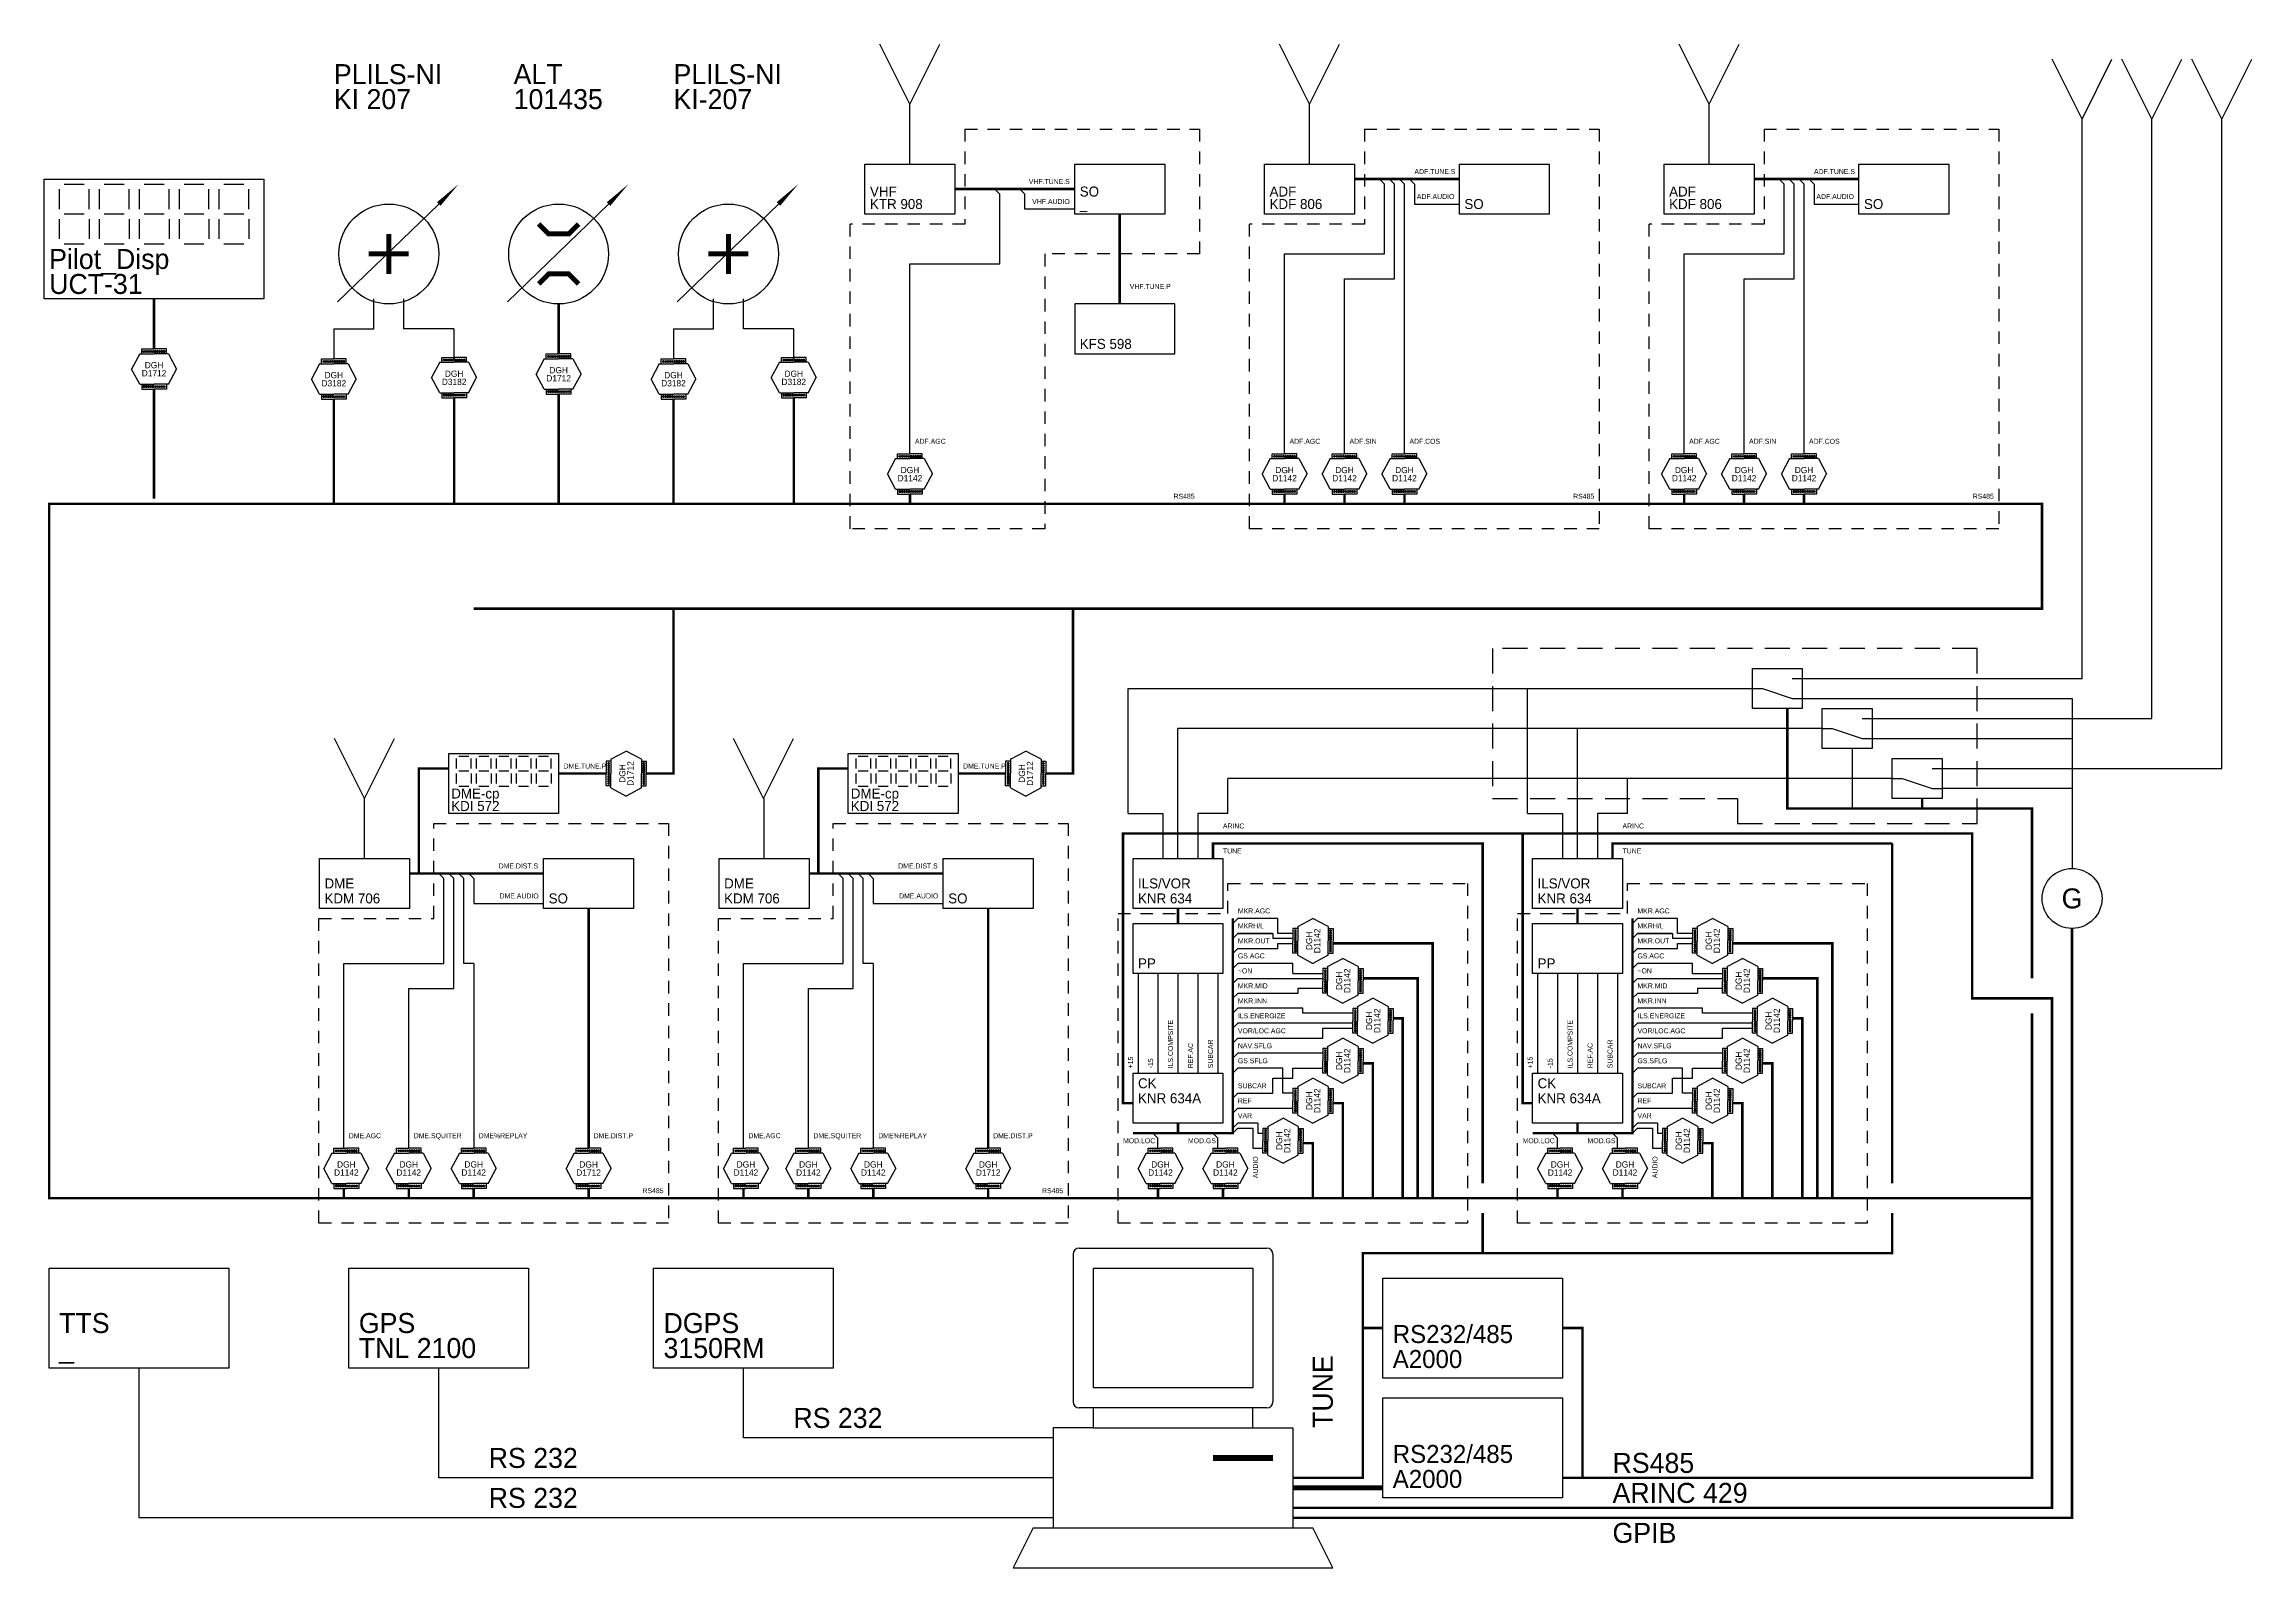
# Model space of a CAD drawing. Extents: x 7.7 to 29.8, y -0.6 to 14.7.
import ezdxf
from ezdxf.enums import TextEntityAlignment as Align

# ---------------------------------------------------------------- set-up
doc = ezdxf.new("R2010")
doc.units = 0
doc.header["$MEASUREMENT"] = 0
doc.linetypes.add('HIDDEN', pattern=[0.375, 0.25, -0.125])
doc.layers.get('0').update_dxf_attribs({"linetype": 'CONTINUOUS'})
doc.layers.add('1', color=1, linetype='HIDDEN')

# ---------------------------------------------------------------- blocks, each defined once
blk = doc.blocks.new('SR')
for p, q in [((-0.07, 0.02), (0.07, 0.02)), ((-0.07, -0.02), (0.07, -0.02))]:
    blk.add_line(p, q)
blk.add_circle((0, 0), 0.07)
blk = doc.blocks.new('DGHMOD')
for p, q in [((0.81, -0.387), (0.81, 0)), ((0.81, 0), (1.8, 0)), ((2.79, 0), (1.8, 0)), ((2.79, -0.387), (2.79, 0)), ((0.65, -0.387), (0, -1.612)), ((0.65, -2.837), (0, -1.612)), ((0.65, -0.387), (1.8, -0.387)), ((2.95, -0.387), (1.8, -0.387)), ((2.95, -0.387), (3.6, -1.612)), ((2.95, -2.837), (3.6, -1.612)), ((0.65, -2.837), (1.8, -2.837)), ((0.81, -2.837), (0.81, -3.224)), ((0.81, -3.224), (1.8, -3.224)), ((2.95, -2.837), (1.8, -2.837)), ((2.79, -3.224), (1.8, -3.224)), ((2.79, -2.837), (2.79, -3.224))]:
    blk.add_line(p, q)
for p, rotation in [((0.99, -0.207), 45), ((1.17, -0.207), 45), ((1.35, -0.207), 45), ((1.53, -0.207), 45), ((1.71, -0.207), 45), ((1.89, -3.017), 225), ((2.07, -3.017), 225), ((2.25, -3.017), 225), ((2.43, -3.017), 225), ((2.61, -3.017), 225)]:
    blk.add_blockref('SR', p, dxfattribs=dict(rotation=rotation))
at = {"xscale": -1}
for p, rotation in [((1.89, -0.207), 315), ((2.07, -0.207), 315), ((2.25, -0.207), 315), ((2.43, -0.207), 315), ((2.61, -0.207), 315), ((0.99, -3.017), 134.9999999999999), ((1.17, -3.017), 134.9999999999999), ((1.35, -3.017), 134.9999999999999), ((1.53, -3.017), 134.9999999999999), ((1.71, -3.017), 134.9999999999999)]:
    blk.add_blockref('SR', p, dxfattribs=dict(at, rotation=rotation))
blk.add_text('DGH', height=0.5).set_placement((1.8, -1.3), align=Align.MIDDLE)
blk.add_attdef('MODEL', text='', height=0.5).set_placement((1.8, -2.2), align=Align.CENTER)
blk = doc.blocks.new('ILS')
for p, q in [((0.7, 7.7), (0.7, 8)), ((1.7, 6.8), (1.7, 8)), ((2.7, 7.7), (2.7, 8)), ((0.7, 7.7), (1.4, 7.7)), ((1.4, 7.7), (1.4, 6.8)), ((2.1, 7.7), (2.1, 6.8)), ((2.7, 7.7), (2.1, 7.7)), ((0.8, 5.8), (0.8, 6.8)), ((0.8, 6.8), (2.6, 6.8)), ((2.6, 6.8), (2.6, 5.8)), ((2.6, 5.8), (0.8, 5.8)), ((0.8, 5.5), (2.6, 5.5)), ((0.8, 4.5), (0.8, 5.5)), ((2.6, 5.5), (2.6, 4.5)), ((2.9, 5.6), (2.8, 5.5)), ((3.7, 5.6), (2.9, 5.6)), ((3.7, 5.3), (3.7, 5.6)), ((2.9, 5.3), (2.8, 5.2)), ((2.9, 5), (2.8, 4.9)), ((2.9, 5.3), (3.6, 5.3)), ((3.6, 5.3), (2.9, 5.3)), ((2.9, 5), (3.7, 5)), ((3.6, 5.3), (3.6, 5.2)), ((4, 5.2), (3.6, 5.2)), ((4, 5.3), (3.7, 5.3)), ((3.7, 5), (3.7, 5.1)), ((3.7, 5.1), (4, 5.1)), ((2.6, 4.5), (0.8, 4.5)), ((0.9, 4.5), (0.9, 2.5)), ((1.3, 4.5), (1.3, 2.5)), ((1.7, 4.5), (1.7, 2.5)), ((2.1, 4.5), (2.1, 2.5)), ((2.5, 4.5), (2.5, 2.5)), ((2.9, 4.7), (2.8, 4.6)), ((4, 4.7), (2.9, 4.7)), ((4, 4.5), (4, 4.7)), ((4, 4.5), (4.6, 4.5)), ((2.1, 4.4), (2.1, 4.4)), ((2.9, 4.4), (2.8, 4.3)), ((2.9, 4.1), (2.8, 4)), ((2.9, 4.4), (4.6, 4.4)), ((4.1, 4.1), (2.9, 4.1)), ((4.6, 4.2), (4.1, 4.2)), ((4.1, 4.2), (4.1, 4.1)), ((2.9, 3.8), (2.8, 3.7)), ((4.2, 3.8), (2.9, 3.8)), ((4.2, 3.7), (4.2, 3.8)), ((5.2, 3.7), (4.2, 3.7)), ((2.9, 3.5), (2.8, 3.4)), ((2.9, 3.2), (2.8, 3.1)), ((5.2, 3.5), (2.9, 3.5)), ((2.9, 3.2), (4.6, 3.2)), ((4.6, 3.2), (4.6, 3.4)), ((4.6, 3.4), (5.2, 3.4)), ((2.9, 2.9), (2.8, 2.8)), ((4.6, 2.9), (2.9, 2.9)), ((0.8, 1.5), (0.8, 2.5)), ((0.8, 2.5), (2.6, 2.5)), ((2.6, 2.5), (2.6, 1.5)), ((2.9, 2.6), (2.8, 2.5)), ((3.8, 2.6), (2.9, 2.6)), ((3.6, 2.1), (3.6, 2.4)), ((3.6, 2.4), (4, 2.4)), ((3.8, 2.1), (3.8, 2.6)), ((4, 2.6), (4.6, 2.6)), ((4, 2.4), (4, 2.6)), ((2.9, 2.1), (2.8, 2)), ((2.9, 1.8), (2.8, 1.7)), ((2.9, 2.1), (3.6, 2.1)), ((2.9, 1.8), (4, 1.8)), ((4, 2.1), (3.8, 2.1)), ((2.6, 1.5), (0.8, 1.5)), ((2.9, 1.5), (2.8, 1.4)), ((2.8, 1.3), (2.9, 1.4)), ((3.3, 1.5), (2.9, 1.5)), ((2.9, 1.4), (3.2, 1.4)), ((3.2, 1.4), (3.2, 1)), ((3.3, 1.5), (3.3, 1.3)), ((1.3, 1.2), (1.2, 1.3)), ((1.3, 1), (1.3, 1.2)), ((2.5, 1.2), (2.4, 1.3)), ((2.5, 1), (2.5, 1.2)), ((3.2, 1), (3.4, 1)), ((3.3, 1.3), (3.4, 1.3))]:
    blk.add_line(p, q)
at = {"const_width": 0.05}
for points in [[(0.8, 1.9), (0.6, 1.9), (0.6, 7.3), (3.1, 7.3)], [(2.4, 6.8), (2.4, 7.1), (3.1, 7.1)], [(1.7, 5.5), (1.7, 5.8)], [(0.8, 1.3), (2.8, 1.3), (2.8, 5.6)], [(4.8, 5.1), (6.8, 5.1), (6.8, 0)], [(5.4, 4.4), (6.5, 4.4), (6.5, 0)], [(6, 3.6), (6.2, 3.6), (6.2, 0)], [(5.4, 2.7), (5.6, 2.7), (5.6, 0)], [(4.8, 1.9), (5, 1.9), (5, 0)], [(1.7, 1.3), (1.7, 1.5)], [(4.2, 1.1), (4.4, 1.1), (4.4, 0)], [(0, 0), (8, 0)], [(1.3, 0.2), (1.3, 0)], [(2.6, 0.2), (2.6, 0)]]:
    blk.add_lwpolyline(points, dxfattribs=at)
at = {"layer": '1'}
for p, q in [((2.7, 6.3), (7.5, 6.3)), ((2.7, 5.7), (2.7, 6.3)), ((7.5, 6.3), (7.5, -0.5)), ((0.5, -0.5), (0.5, 5.7)), ((0.5, 5.7), (2.7, 5.7)), ((7.5, -0.5), (0.5, -0.5))]:
    blk.add_line(p, q, dxfattribs=at)
at = {"xscale": 0.25, "yscale": 0.25, "zscale": 0.25, "rotation": 90}
for p in [(4, 4.7), (4.6, 3.9), (5.2, 3.1), (4.6, 2.3), (4, 1.5), (3.4, 0.7)]:
    blk.add_blockref('DGHMOD', p, dxfattribs=at).add_auto_attribs({'MODEL': 'D1142'})
at = {"xscale": 0.25, "yscale": 0.25, "zscale": 0.25}
for p in [(0.9, 1), (2.2, 1)]:
    blk.add_blockref('DGHMOD', p, dxfattribs=at).add_auto_attribs({'MODEL': 'D1142'})
for s, height, p in [('ARINC', 0.1, (2.6, 7.4)), ('TUNE', 0.1, (2.6, 6.9)), ('ILS/VOR', 0.2, (0.9, 6.2)), ('KNR 634', 0.2, (0.9, 5.9)), ('MKR.AGC', 0.1, (2.9, 5.7)), ('MKRH/L', 0.1, (2.9, 5.4)), ('GS.AGC', 0.1, (2.9, 4.8)), ('MKR.OUT', 0.1, (2.9, 5.1)), ('PP', 0.2, (0.9, 4.6)), ('~ON', 0.1, (2.9, 4.5)), ('MKR.MID', 0.1, (2.9, 4.2)), ('MKR.INN', 0.1, (2.9, 3.9)), ('ILS.ENERGIZE', 0.1, (2.9, 3.6)), ('VOR/LOC.AGC', 0.1, (2.9, 3.3)), ('NAV.SFLG', 0.1, (2.9, 3)), ('GS.SFLG', 0.1, (2.9, 2.7)), ('CK', 0.2, (0.9, 2.2)), ('SUBCAR', 0.1, (2.9, 2.2)), ('KNR 634A', 0.2, (0.9, 1.9)), ('REF', 0.1, (2.9, 1.9)), ('VAR', 0.1, (2.9, 1.6)), ('MOD.LOC', 0.1, (0.6, 1.1)), ('MOD.GS', 0.1, (1.9, 1.1))]:
    blk.add_text(s, height=height).set_placement(p)
for s, p in [('ILS.COMPSITE', (1.6, 2.6)), ('SUBCAR', (2.4, 2.6)), ('+15', (0.8, 2.6)), ('-15', (1.2, 2.6)), ('REF.AC', (2, 2.6)), ('AUDIO', (3.3, 0.4))]:
    blk.add_text(s, height=0.1, rotation=90).set_placement(p)
blk = doc.blocks.new('SO')
for p, q in [((0, 1), (1.8, 1)), ((0, 0), (0, 1)), ((1.8, 1), (1.8, 0)), ((1.8, 0), (0, 0))]:
    blk.add_line(p, q)
blk.add_text('SO', height=0.2).set_placement((0.1, 0.1))
blk = doc.blocks.new('DISPLAY')
for p, q in [((0, 1.2), (2.2, 1.2)), ((0, 0), (0, 1.2)), ((0.2, 1.15), (0.4, 1.15)), ((0.6, 1.15), (0.8, 1.15)), ((1, 1.15), (1.2, 1.15)), ((1.4, 1.15), (1.6, 1.15)), ((1.8, 1.15), (2, 1.15)), ((2.2, 1.2), (2.2, 0)), ((0.15, 1.1), (0.15, 0.9)), ((0.45, 0.9), (0.45, 1.1)), ((0.55, 1.1), (0.55, 0.9)), ((0.85, 0.9), (0.85, 1.1)), ((0.95, 1.1), (0.95, 0.9)), ((1.25, 0.9), (1.25, 1.1)), ((1.35, 1.1), (1.35, 0.9)), ((1.65, 0.9), (1.65, 1.1)), ((1.75, 1.1), (1.75, 0.9)), ((2.05, 0.9), (2.05, 1.1)), ((0.15, 0.8), (0.15, 0.6)), ((0.4, 0.85), (0.2, 0.85)), ((0.45, 0.8), (0.45, 0.6)), ((0.55, 0.8), (0.55, 0.6)), ((0.8, 0.85), (0.6, 0.85)), ((0.85, 0.8), (0.85, 0.6)), ((0.95, 0.8), (0.95, 0.6)), ((1.2, 0.85), (1, 0.85)), ((1.25, 0.8), (1.25, 0.6)), ((1.35, 0.8), (1.35, 0.6)), ((1.6, 0.85), (1.4, 0.85)), ((1.65, 0.8), (1.65, 0.6)), ((1.75, 0.8), (1.75, 0.6)), ((2, 0.85), (1.8, 0.85)), ((2.05, 0.8), (2.05, 0.6)), ((0.2, 0.55), (0.4, 0.55)), ((0.6, 0.55), (0.8, 0.55)), ((1, 0.55), (1.2, 0.55)), ((1.4, 0.55), (1.6, 0.55)), ((1.8, 0.55), (2, 0.55)), ((1.1, 0), (0, 0)), ((2.2, 0), (1.1, 0))]:
    blk.add_line(p, q)
for tag, p in [('NAME', (0.05, 0.3)), ('MODEL', (0.05, 0.05))]:
    blk.add_attdef(tag, p, '', height=0.2)
blk = doc.blocks.new('DME')
for p, q in [((1.413, 6.8), (1.413, 8)), ((0.513, 5.8), (0.513, 6.8)), ((0.513, 6.8), (2.313, 6.8)), ((2.313, 6.8), (2.313, 5.8)), ((3, 6.4), (2.9, 6.5)), ((3, 4.7), (3, 6.4)), ((3.1, 6.5), (3.2, 6.4)), ((3.2, 4.2), (3.2, 6.4)), ((3.3, 6.5), (3.4, 6.4)), ((3.4, 4.7), (3.4, 6.4)), ((3.5, 6.5), (3.6, 6.4)), ((3.6, 6.4), (3.6, 5.9)), ((2.313, 5.8), (0.513, 5.8)), ((3.6, 5.9), (5, 5.9)), ((1, 1), (1, 4.7)), ((1, 4.7), (3, 4.7)), ((3.6, 4.7), (3.4, 4.7)), ((3.6, 4.7), (3.6, 1)), ((2.3, 1), (2.3, 4.2)), ((2.3, 4.2), (3.2, 4.2))]:
    blk.add_line(p, q)
at = {"const_width": 0.05}
for points in [[(2.5, 6.5), (2.5, 8.6), (3.1, 8.6)], [(6.25, 8.5), (5.3, 8.5)], [(7.056, 8.5), (7.2, 8.5)], [(2.313, 6.5), (5, 6.5)], [(5.9, 5.8), (5.9, 1)], [(0, 0), (8, 0)], [(1, 0.2), (1, 0)], [(2.3, 0.2), (2.3, 0)], [(3.6, 0.2), (3.6, 0)], [(5.9, 0.2), (5.9, 0)]]:
    blk.add_lwpolyline(points, dxfattribs=at)
at = {"layer": '1'}
for p, q in [((2.8, 7.5), (7.5, 7.5)), ((2.8, 5.6), (2.8, 7.5)), ((7.5, 7.5), (7.5, -0.5)), ((0.5, -0.5), (0.5, 5.6)), ((0.5, 5.6), (2.8, 5.6)), ((7.5, -0.5), (0.5, -0.5))]:
    blk.add_line(p, q, dxfattribs=at)
blk.add_blockref('DISPLAY', (3.1, 7.7)).add_auto_attribs({'MODEL': 'KDI 572', 'NAME': 'DME-cp'})
at = {"xscale": 0.25, "yscale": 0.25, "zscale": 0.25, "rotation": 90}
blk.add_blockref('DGHMOD', (6.25, 8.05), dxfattribs=at).add_auto_attribs({'MODEL': 'D1712'})
blk.add_blockref('SO', (5, 5.8))
at = {"xscale": 0.25, "yscale": 0.25, "zscale": 0.25}
for p, values in [((0.6, 1), {'MODEL': 'D1142'}), ((1.85, 1), {'MODEL': 'D1142'}), ((3.15, 1), {'MODEL': 'D1142'}), ((5.45, 1), {'MODEL': 'D1712'})]:
    blk.add_blockref('DGHMOD', p, dxfattribs=at).add_auto_attribs(values)
for s, height, p in [('DME.TUNE.P', 0.1, (5.4, 8.6)), ('DME.DIST.S', 0.1, (4.1, 6.6)), ('DME', 0.2, (0.613, 6.2)), ('KDM 706', 0.2, (0.613, 5.9)), ('DME.AGC', 0.1, (1.1, 1.2)), ('DME.SQUITER', 0.1, (2.4, 1.2)), ('DME%REPLAY', 0.1, (3.7, 1.2)), ('DME.DIST.P', 0.1, (6, 1.2))]:
    blk.add_text(s, height=height).set_placement(p)
for s, p in [('DME.AUDIO', (4.9, 6)), ('RS485', (7.4, 0.1))]:
    blk.add_text(s, height=0.1).set_placement(p, align=Align.RIGHT)
blk = doc.blocks.new('ATTRIB')
for tag, p in [('NAME', (0, 0.25)), ('MODEL', (0, 0))]:
    blk.add_attdef(tag, p, '', height=0.2)
blk = doc.blocks.new('ADF')
for p, q in [((1.7, 6.8), (1.7, 8)), ((0.8, 5.8), (0.8, 6.8)), ((0.8, 6.8), (2.6, 6.8)), ((2.6, 6.8), (2.6, 5.8)), ((4.7, 5.8), (4.7, 6.8)), ((4.7, 6.8), (6.5, 6.8)), ((6.5, 6.8), (6.5, 5.8)), ((3.2, 6.4), (3.1, 6.5)), ((3.2, 5), (3.2, 6.4)), ((3.4, 6.4), (3.3, 6.5)), ((3.4, 4.5), (3.4, 6.4)), ((3.6, 6.4), (3.5, 6.5)), ((3.6, 1), (3.6, 6.4)), ((3.7, 6.5), (3.8, 6.4)), ((3.8, 6.4), (3.8, 6)), ((2.6, 5.8), (0.8, 5.8)), ((3.8, 6), (4.7, 6)), ((6.5, 5.8), (4.7, 5.8)), ((1.2, 1), (1.2, 5)), ((1.2, 5), (3.2, 5)), ((2.4, 1), (2.4, 4.5)), ((2.4, 4.5), (3.4, 4.5))]:
    blk.add_line(p, q)
at = {"const_width": 0.05}
for points in [[(2.6, 6.5), (4.7, 6.5)], [(0, 0), (8, 0)], [(1.2, 0.2), (1.2, 0)], [(2.4, 0.2), (2.4, 0)], [(3.6, 0.2), (3.6, 0)]]:
    blk.add_lwpolyline(points, dxfattribs=at)
at = {"layer": '1'}
for p, q in [((2.8, 7.5), (7.5, 7.5)), ((2.8, 7.5), (2.8, 5.6)), ((7.5, 7.5), (7.5, -0.5)), ((0.5, -0.5), (0.5, 5.6)), ((2.8, 5.6), (0.5, 5.6)), ((7.5, -0.5), (0.5, -0.5))]:
    blk.add_line(p, q, dxfattribs=at)
blk.add_blockref('ATTRIB', (0.9, 5.9)).add_auto_attribs({'MODEL': 'KDF 806', 'NAME': 'ADF'})
at = {"xscale": 0.25, "yscale": 0.25, "zscale": 0.25}
for p in [(0.75, 1), (1.95, 1), (3.15, 1)]:
    blk.add_blockref('DGHMOD', p, dxfattribs=at).add_auto_attribs({'MODEL': 'D1142'})
for s, height, p in [('ADF.TUNE.S', 0.1, (3.8, 6.6)), ('SO', 0.2, (4.8, 5.9)), ('ADF.AGC', 0.1, (1.3, 1.2)), ('ADF.SIN', 0.1, (2.5, 1.2)), ('ADF.COS', 0.1, (3.7, 1.2))]:
    blk.add_text(s, height=height).set_placement(p)
for s, p in [('ADF.AUDIO', (4.6, 6.1)), ('RS485', (7.4, 0.1))]:
    blk.add_text(s, height=0.1).set_placement(p, align=Align.RIGHT)
blk = doc.blocks.new('URZADZEN')
for p, q in [((0, 1), (1.8, 1)), ((0, 0), (0, 1)), ((1.8, 1), (1.8, 0)), ((1.8, 0), (0, 0))]:
    blk.add_line(p, q)
for tag, p in [('NAME', (0.1, 0.35)), ('MODEL', (0.1, 0.1))]:
    blk.add_attdef(tag, p, '', height=0.2)
blk = doc.blocks.new('VHF')
for p, q in [((1.7, 6.8), (1.7, 8)), ((0.8, 5.8), (0.8, 6.8)), ((0.8, 6.8), (2.6, 6.8)), ((2.6, 6.8), (2.6, 5.8)), ((3.5, 6.2), (3.4, 6.3)), ((3.5, 4.8), (3.5, 6.2)), ((4, 6.2), (3.9, 6.3)), ((4, 5.9), (4, 6.2)), ((2.6, 5.8), (0.8, 5.8)), ((5, 5.9), (4, 5.9)), ((1.7, 1), (1.7, 4.8)), ((1.7, 4.8), (3.5, 4.8)), ((7, 4), (5, 4)), ((5, 4), (5, 3.9)), ((7, 3), (7, 4)), ((5, 3.9), (5, 3)), ((5, 3), (7, 3))]:
    blk.add_line(p, q)
at = {"const_width": 0.05}
for points in [[(2.6, 6.3), (5, 6.3)], [(5.9, 4), (5.9, 5.8)], [(0, 0), (8, 0)], [(1.7, 0.2), (1.7, 0)]]:
    blk.add_lwpolyline(points, dxfattribs=at)
at = {"layer": '1'}
for p, q in [((2.8, 7.5), (7.5, 7.5)), ((2.8, 7.5), (2.8, 5.6)), ((7.5, 7.5), (7.5, 5)), ((0.5, -0.5), (0.5, 5.6)), ((2.8, 5.6), (0.5, 5.6)), ((7.5, 5), (4.4, 5)), ((4.4, 5), (4.4, -0.5)), ((4.4, -0.5), (0.5, -0.5))]:
    blk.add_line(p, q, dxfattribs=at)
for name, p, values in [('URZADZEN', (5, 5.8), {'MODEL': '_', 'NAME': 'SO'}), ('ATTRIB', (0.9, 5.9), {'MODEL': 'KTR 908', 'NAME': 'VHF'})]:
    blk.add_blockref(name, p).add_auto_attribs(values)
at = {"xscale": 0.25, "yscale": 0.25, "zscale": 0.25}
blk.add_blockref('DGHMOD', (1.25, 1), dxfattribs=at).add_auto_attribs({'MODEL': 'D1142'})
for s, p in [('VHF.TUNE.S', (4.9, 6.4)), ('VHF.AUDIO', (4.9, 6)), ('RS485', (7.4, 0.1))]:
    blk.add_text(s, height=0.1).set_placement(p, align=Align.RIGHT)
for s, height, p in [('VHF.TUNE.P', 0.1, (6.1, 4.3)), ('KFS 598', 0.2, (5.1, 3.1)), ('ADF.AGC', 0.1, (1.8, 1.2))]:
    blk.add_text(s, height=height).set_placement(p)
blk = doc.blocks.new('PRZEL')
for p, q in [((-0.5, 0.2), (0, 0.2)), ((-0.5, -0.2), (-0.5, 0.2)), ((-0.4, 0.1), (-0.5, 0.1)), ((-0.1, 0), (-0.4, 0.1)), ((0, 0), (-0.1, 0)), ((0, 0.2), (0, -0.2)), ((-0.4, -0.1), (-0.5, -0.1)), ((0, -0.2), (-0.5, -0.2))]:
    blk.add_line(p, q)
blk = doc.blocks.new('ANTENA')
for q in [(-0.3, 0.6), (0.3, 0.6)]:
    blk.add_line((0, 0), q)
blk = doc.blocks.new('KOM')
for p, q in [((0.2, 1.77), (0.2, 1.03)), ((0.23, 1.8), (1.17, 1.8)), ((1.2, 1.77), (1.2, 1.03)), ((0.3, 1.7), (1.1, 1.7)), ((0.3, 1.7), (0.3, 1.1)), ((1.1, 1.7), (1.1, 1.1)), ((1.17, 1), (0.23, 1)), ((1.1, 1.1), (0.3, 1.1)), ((0.3, 1), (0.3, 0.9)), ((1.1, 0.9), (1.1, 1)), ((0.3, 0.9), (0.1, 0.9)), ((0.1, 0.9), (0.1, 0.7)), ((0.3, 0.9), (1.1, 0.9)), ((1.1, 0.9), (1.3, 0.9)), ((1.3, 0.9), (1.3, 0.7)), ((0.1, 0.7), (0.1, 0.4)), ((1.3, 0.7), (1.3, 0.4)), ((0, 0.4), (-0.1, 0.2)), ((0, 0.4), (1.4, 0.4)), ((1.5, 0.2), (1.4, 0.4)), ((-0.1, 0.2), (1.5, 0.2))]:
    blk.add_line(p, q)
at = {"const_width": 0.03}
blk.add_lwpolyline([(0.9, 0.75), (1.2, 0.75)], dxfattribs=at)
for centre, start, end in [((0.23, 1.77), 90, 180), ((1.17, 1.77), 0, 90), ((0.23, 1.03), 180, 270), ((1.17, 1.03), 270, 0)]:
    blk.add_arc(centre, 0.03, start, end)

msp = doc.modelspace()

# ---------------------------------------------------------------- linework, layer by layer
for p, q in [((28.1, 8.3), (28.1, 13.9)), ((28.8, 7.9), (28.8, 13.9)), ((29.5, 7.4), (29.5, 13.9)), ((10.637, 12.071), (11.65, 13.05)), ((12.337, 12.071), (13.35, 13.05)), ((14.037, 12.071), (15.05, 13.05)), ((11, 11.8), (11, 12.1)), ((11.3, 11.8), (11.3, 12.1)), ((14.4, 11.8), (14.4, 12.1)), ((14.7, 11.8), (14.7, 12.1)), ((10.6, 11.8), (11, 11.8)), ((10.6, 11.8), (10.6, 11.5)), ((11.8, 11.8), (11.3, 11.8)), ((11.8, 11.8), (11.8, 11.5)), ((14, 11.8), (14, 11.5)), ((14, 11.8), (14.4, 11.8)), ((15.2, 11.8), (14.7, 11.8)), ((15.2, 11.8), (15.2, 11.5)), ((18.55, 8.2), (24.8, 8.2)), ((18.55, 7.1), (18.55, 8.2)), ((22.55, 7.1), (22.55, 8.2)), ((25.3, 8.3), (28.1, 8.3)), ((25.3, 8.1), (28, 8.1)), ((28, 8.1), (28, 7.7)), ((19.05, 7.1), (19.05, 7.8)), ((25.5, 7.8), (19.05, 7.8)), ((23.05, 7.1), (23.05, 7.8)), ((26, 7.9), (28.8, 7.9)), ((26, 7.7), (28, 7.7)), ((28, 7.7), (28, 6.4)), ((19.55, 7.1), (19.55, 7.3)), ((26.2, 7.3), (19.55, 7.3)), ((23.55, 7.1), (23.55, 7.3)), ((26.7, 7.4), (29.5, 7.4)), ((28, 7.2), (26.7, 7.2)), ((28, -0.1), (28, 5.8)), ((13.8, 2.4), (15.6, 2.4)), ((13.8, 1.4), (13.8, 2.4)), ((15.6, 2.4), (15.6, 1.4)), ((8.65, -0.1), (8.65, 1.4)), ((11.65, 0.3), (11.65, 1.4)), ((15.6, 1.4), (13.8, 1.4)), ((14.7, 0.7), (14.7, 1.4)), ((17.8, 0.7), (14.7, 0.7)), ((17.8, 0.3), (11.65, 0.3)), ((17.8, -0.1), (8.65, -0.1)), ((20.5, -0.1), (28, -0.1))]:
    msp.add_line(p, q)
for points in [[(11.65, 13.05, 0.05, 0, 0), (11.85, 13.25, 0, 0, 0)], [(13.35, 13.05, 0.05, 0, 0), (13.55, 13.25, 0, 0, 0)], [(15.05, 13.05, 0.05, 0, 0), (15.25, 13.25, 0, 0, 0)]]:
    msp.add_lwpolyline(points, format="xyseb")
for points, const_width in [([(12.65, 12.85), (12.75, 12.75), (12.95, 12.75), (13.05, 12.85)], 0.05), ([(11.15, 12.75), (11.15, 12.35)], 0.05), ([(14.55, 12.75), (14.55, 12.35)], 0.05), ([(10.95, 12.55), (11.35, 12.55)], 0.05), ([(14.35, 12.55), (14.75, 12.55)], 0.05), ([(12.65, 12.25), (12.75, 12.35), (12.95, 12.35), (13.05, 12.25)], 0.05), ([(8.8, 12.1), (8.8, 11.6)], 0.025), ([(12.85, 12.05), (12.85, 11.55)], 0.025), ([(8.8, 11.197), (8.8, 10.1)], 0.025), ([(10.6, 11.097), (10.6, 10.05)], 0.025), ([(11.804, 11.111), (11.804, 10.05)], 0.025), ([(12.85, 11.147), (12.85, 10.05)], 0.025), ([(14, 11.097), (14, 10.05)], 0.025), ([(15.204, 11.111), (15.204, 10.05)], 0.025), ([(15.517, 10.05), (7.75, 10.05), (7.75, 3.1), (10.2, 3.1)], 0.025), ([(27.517, 10.05), (27.7, 10.05), (27.7, 9), (12, 9)], 0.025), ([(13.8, 7.35), (14, 7.35), (14, 9)], 0.025), ([(17.8, 7.35), (18, 7.35), (18, 9)], 0.025), ([(25.15, 8), (25.15, 7), (27.6, 7), (27.6, 5.3)], 0.025), ([(25.8, 7), (25.8, 7.6)], 0.015), ([(26.5, 7), (26.5, 7.1)], 0.025), ([(19.75, 6.75), (27, 6.75), (27, 5.1), (27.8, 5.1), (27.8, 0), (20.2, 0)], 0.025), ([(19.75, 6.65), (22.1, 6.65), (22.1, 6.6)], 0.025), ([(23.75, 6.65), (26.2, 6.65)], 0.025), ([(26.2, 6.65), (26.2, 3.25)], 0.025), ([(22.1, 6.6), (22.1, 3.25)], 0.025), ([(20.2, -0.1), (28, -0.1), (28, 5.8)], 0.025), ([(27.6, 4.95), (27.6, 3.1)], 0.025), ([(23, 3.1), (27.6, 3.1), (27.6, 0.3), (22.9, 0.3)], 0.025), ([(20.9, 1.8), (20.9, 2.55), (26.2, 2.55), (26.2, 2.95)], 0.025), ([(22.1, 2.55), (22.1, 2.95)], 0.025), ([(21.1, 1.8), (20.9, 1.8), (20.9, 0.3), (20.2, 0.3)], 0.025), ([(22.9, 1.8), (23.1, 1.8), (23.1, 0.3)], 0.025), ([(20.2, 0.2), (21.1, 0.2)], 0.05)]:
    msp.add_lwpolyline(points, dxfattribs=dict(const_width=const_width))
for centre, radius in [((11.15, 12.55), 0.5), ((12.85, 12.55), 0.5), ((14.55, 12.55), 0.5), ((28, 6.1), 0.3)]:
    msp.add_circle(centre, radius)
at = {"layer": '1'}
for p, q in [((22.2, 8.6), (22.2, 7.1)), ((27.05, 8.6), (22.2, 8.6)), ((27.05, 6.85), (27.05, 8.6)), ((22.2, 7.1), (24.65, 7.1)), ((24.65, 7.1), (24.65, 6.85)), ((24.65, 6.85), (27.05, 6.85))]:
    msp.add_line(p, q, dxfattribs=at)

# ---------------------------------------------------------------- block references
for p in [(16.367, 14.05), (20.367, 14.05), (24.367, 14.05), (28.1, 13.9), (28.8, 13.9), (29.5, 13.9), (10.907, 7.1), (14.9, 7.1)]:
    msp.add_blockref('ANTENA', p)
for name, p, values in [('ATTRIB', (10.6, 14), {'MODEL': 'KI 207', 'NAME': 'PLILS-NI'}), ('ATTRIB', (12.4, 14), {'MODEL': '101435', 'NAME': 'ALT'}), ('ATTRIB', (14, 14), {'MODEL': 'KI-207', 'NAME': 'PLILS-NI'}), ('DISPLAY', (7.7, 12.1), {'MODEL': 'UCT-31', 'NAME': 'Pilot_Disp'}), ('URZADZEN', (7.75, 1.4), {'MODEL': '_', 'NAME': 'TTS'}), ('URZADZEN', (10.75, 1.4), {'MODEL': 'TNL 2100', 'NAME': 'GPS'})]:
    msp.add_blockref(name, p).add_auto_attribs(values)
for name, p, xscale, yscale, zscale in [('VHF', (15.517, 10.05), 0.5, 0.5, 0.5), ('ADF', (19.517, 10.05), 0.5, 0.5, 0.5), ('ADF', (23.517, 10.05), 0.5, 0.5, 0.5), ('DME', (10.2, 3.1), 0.5, 0.5, 0.5), ('DME', (14.2, 3.1), 0.5, 0.5, 0.5), ('ILS', (18.2, 3.1), 0.5, 0.5, 0.5), ('ILS', (22.2, 3.1), 0.5, 0.5, 0.5), ('KOM', (17.6, -1), 2, 2, 2)]:
    msp.add_blockref(name, p, dxfattribs=dict(xscale=xscale, yscale=yscale, zscale=zscale))
at = {"xscale": 0.125, "yscale": 0.125, "zscale": 0.125}
for p, values in [((8.575, 11.6), {'MODEL': 'D1712'}), ((10.375, 11.5), {'MODEL': 'D3182'}), ((11.579, 11.514), {'MODEL': 'D3182'}), ((12.625, 11.55), {'MODEL': 'D1712'}), ((13.775, 11.5), {'MODEL': 'D3182'}), ((14.979, 11.514), {'MODEL': 'D3182'})]:
    msp.add_blockref('DGHMOD', p, dxfattribs=at).add_auto_attribs(values)
at = {"rotation": 180}
for p in [(24.8, 8.2), (25.5, 7.8), (26.2, 7.3)]:
    msp.add_blockref('PRZEL', p, dxfattribs=at)
ref = msp.add_blockref('URZADZEN', (21.1, 1.3))
ref.add_attrib('MODEL', 'A2000', (21.2, 1.4), dxfattribs={"height": 0.18})
ref.add_attrib('NAME', 'RS232/485', (21.2, 1.65), dxfattribs={"height": 0.18})
ref = msp.add_blockref('URZADZEN', (21.1, 0.1))
ref.add_attrib('MODEL', 'A2000', (21.2, 0.2), dxfattribs={"height": 0.18})
ref.add_attrib('NAME', 'RS232/485', (21.2, 0.45), dxfattribs={"height": 0.18})

# ---------------------------------------------------------------- texts
msp.add_text('G', height=0.2).set_placement((28, 6.1), align=Align.MIDDLE)
msp.add_text('TUNE', height=0.2, rotation=90).set_placement((20.6, 0.8))
for s, p in [('RS 232', (15.2, 0.8)), ('RS 232', (12.15, 0.4)), ('RS485', (23.4, 0.35)), ('ARINC 429', (23.4, 0.05)), ('RS 232', (12.15, 0)), ('GPIB', (23.4, -0.35))]:
    msp.add_text(s, height=0.2).set_placement(p)
for tag, p, s in [('DGPS', (13.9, 1.75), '7U'), ('3150RM', (13.9, 1.5), '!!!!')]:
    msp.add_attdef(tag, p, s, height=0.2)

doc.saveas('drawing.dxf')
